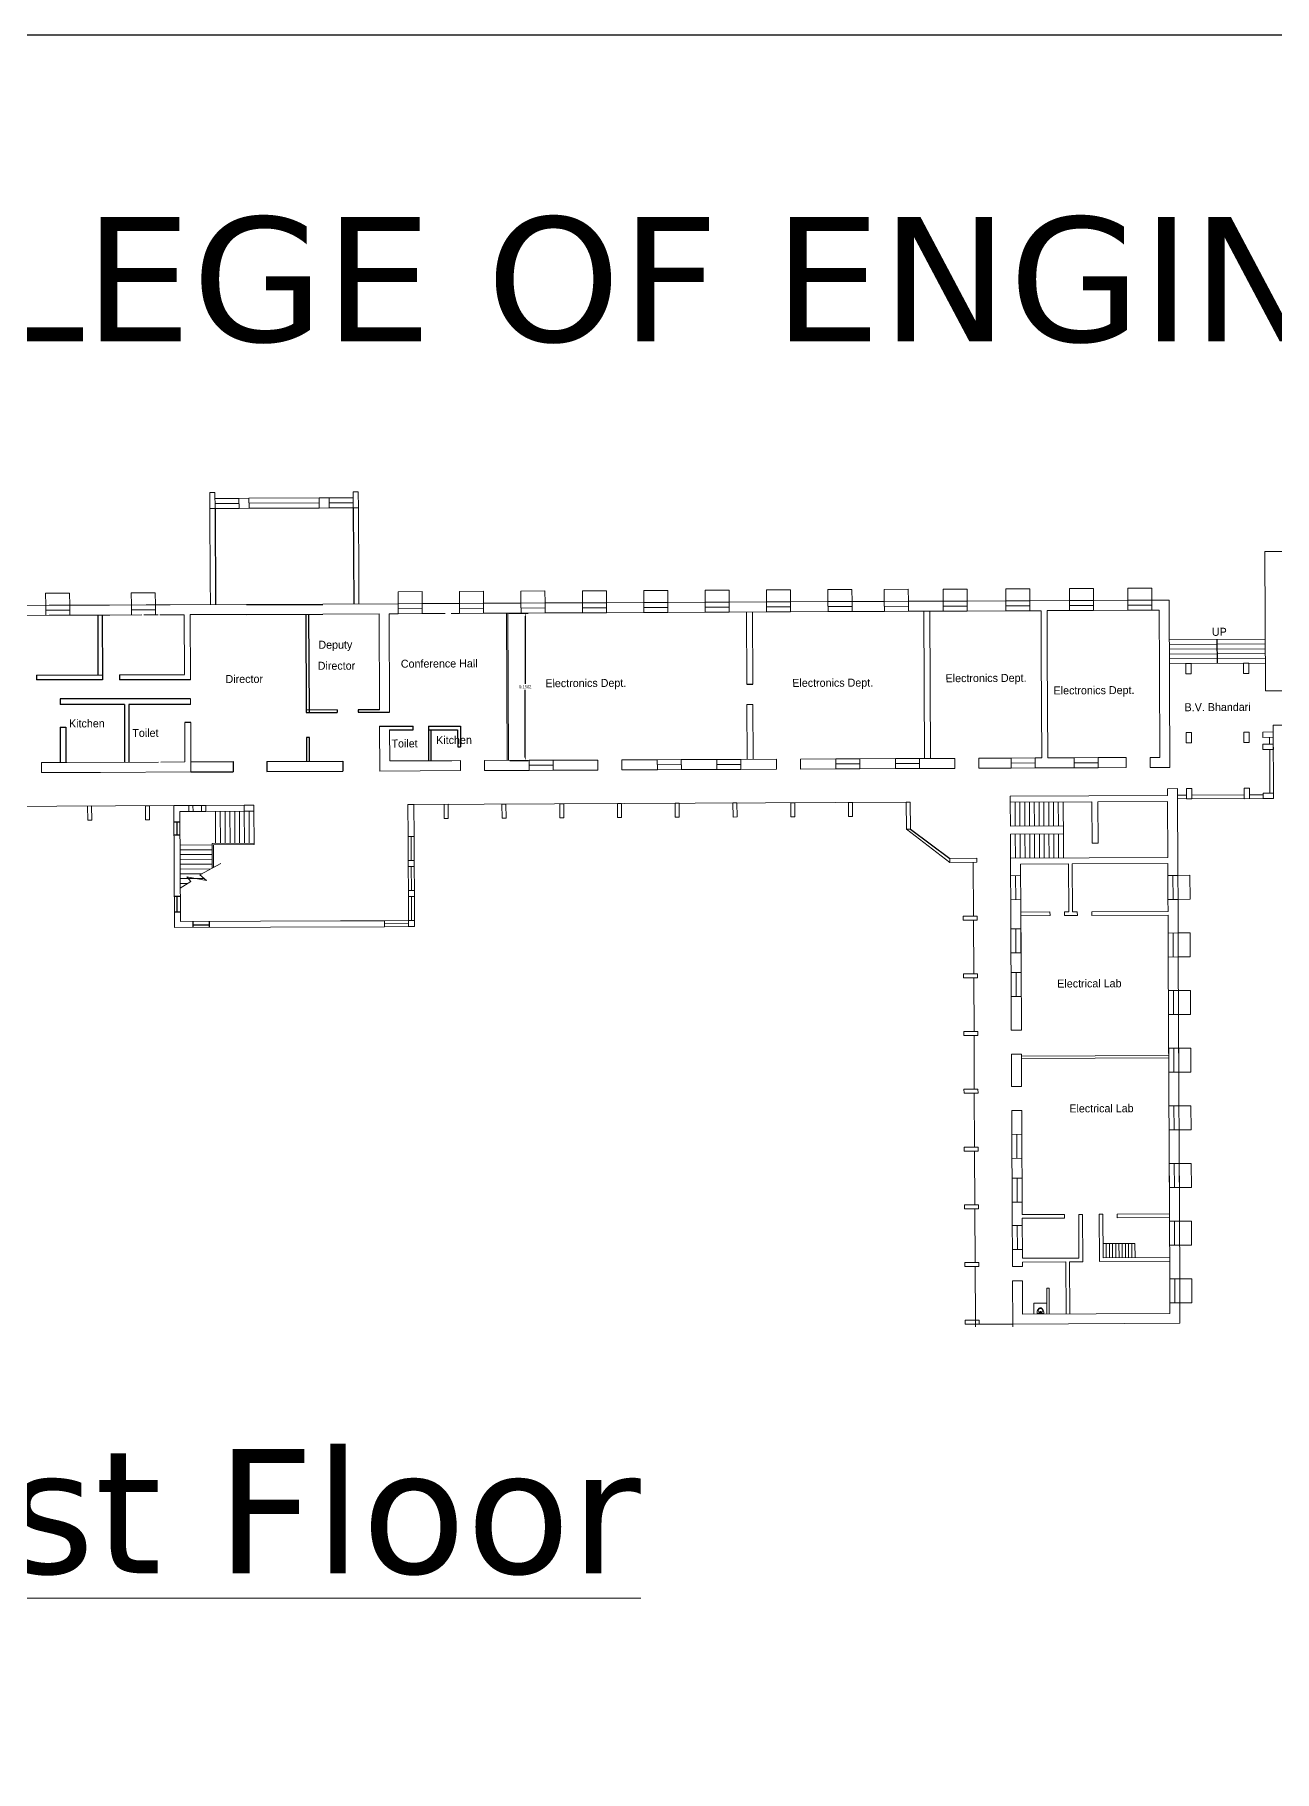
# Model space of a CAD drawing. Header units: inches. Extents: x -40 to 263, y -17 to 199.
# Drawn here: x 74.2 to 151.2, y 90.8 to 198.7 of the extents above; entities that cross this region are included whole.
import ezdxf

# ---------------------------------------------------------------- set-up
doc = ezdxf.new("R2010")
doc.units = ezdxf.units.IN
doc.header["$MEASUREMENT"] = 0
doc.layers.add('TEXT', color=7, linetype='Continuous', lineweight=15)
doc.layers.add('window', color=7, linetype='Continuous', lineweight=13)
doc.styles.add('LGL', font='')
doc.styles.get('LGL').set_extended_font_data('LithographLight')
doc.dimstyles.get("Standard").update_dxf_attribs({"dimtxt": 0.18, "dimasz": 0.18, "dimexe": 0.18, "dimexo": 0.0625, "dimgap": 0.09, "dimtad": 0, "dimtih": 1, "dimtoh": 1, "dimdec": 4, "dimzin": 0, "dimdsep": 46, "dimtxsty": 'Standard', "dimcen": 0.09, "dimadec": 0, "dimazin": 0, "dimtfac": 1, "dimtdec": 4, "dimtofl": 0, "dimtmove": 0, "dimatfit": 3, "dimfxl": 1, "dimtolj": 1, "dimtzin": 0, "dimarcsym": 0})

# ---------------------------------------------------------------- blocks, each defined once
blk = doc.blocks.new('urinal_p07')
blk.add_lwpolyline([(240, -40, -0.0613081), (220, -199, -0.0746389), (169, -321, -0.1069794), (84, -411, -0.1515369), (0, -437, -0.1515369), (-84, -411, -0.1069794), (-169, -321, -0.0746389), (-220, -199, -0.0613081), (-240, -40)], format="xyb", close=True)
for centre, radius in [((0, -228), 159), ((0, -139), 40)]:
    blk.add_circle(centre, radius)
blk = doc.blocks.new('*D23')
at = {"color": 0, "lineweight": -2, "transparency": 16777216}
for p, q in [((103.67, 162.73), (104.87, 162.73)), ((104.69, 162.55), (104.69, 158.33)), ((104.69, 153.76), (104.69, 157.97)), ((103.72, 153.58), (104.87, 153.58))]:
    blk.add_line(p, q, dxfattribs=at)
at = {"color": 0, "transparency": 16777216}
for points in [[(104.66, 162.55), (104.72, 162.55), (104.69, 162.73)], [(104.66, 153.76), (104.72, 153.76), (104.69, 153.58)]]:
    blk.add_solid(points, dxfattribs=at)
at = {"layer": 'Defpoints', "color": 0, "transparency": 16777216}
for p in [(103.61, 162.73), (103.65, 153.58), (104.69, 153.58)]:
    blk.add_point(p, dxfattribs=at)
at = {"color": 0, "transparency": 16777216, "insert": (104.69, 158.15), "char_height": 0.18, "attachment_point": 5}
blk.add_mtext('\\A1;9.1502', dxfattribs=at)

msp = doc.modelspace()

# ---------------------------------------------------------------- linework, layer by layer
for p, q in [((85.41191, 169.23098), (85.43984, 163.26348)), ((94.00014, 169.27118), (94.02807, 163.30368)), ((87.35939, 163.27247), (92.10863, 163.27247)), ((78.12218, 162.6076), (78.1396, 158.88463)), ((78.3934, 162.60887), (78.42946, 158.58099)), ((87.3623, 162.65085), (92.11144, 162.67308)), ((91.05458, 162.66814), (91.08321, 156.55142)), ((91.27363, 156.55231), (91.245, 162.66903)), ((74.32302, 158.86676), (78.42673, 158.88597)), ((74.32302, 158.86676), (74.32302, 158.58099)), ((79.46842, 158.89085), (83.51328, 158.90978)), ((79.46842, 158.89085), (79.46842, 158.58099)), ((78.42946, 158.58099), (74.32302, 158.58099)), ((83.8878, 158.58099), (79.46842, 158.58099)), ((118.45553, 158.32067), (118.82851, 158.32067)), ((83.89328, 157.40938), (75.78499, 157.40938)), ((75.78499, 157.40938), (75.78499, 157.06146)), ((79.79364, 157.06146), (75.78499, 157.06146)), ((79.79364, 157.06146), (79.79364, 153.46506)), ((83.89491, 157.06146), (80.04852, 157.06146)), ((80.04852, 157.06146), (80.04852, 153.46625)), ((92.99952, 156.71675), (91.08248, 156.70778)), ((91.08321, 156.55142), (93.00026, 156.56039)), ((92.99952, 156.71675), (93.00026, 156.56039)), ((95.63281, 156.72908), (94.30776, 156.72288)), ((94.30776, 156.72288), (94.30849, 156.56652)), ((94.30849, 156.56652), (96.25516, 156.57563)), ((75.78499, 155.64921), (76.13256, 155.64921)), ((75.78499, 155.64921), (75.78499, 153.44629)), ((76.13256, 155.64921), (76.13256, 153.44825)), ((83.90022, 155.92703), (83.52724, 155.92703)), ((95.63761, 155.70297), (97.7234, 155.70418)), ((96.26032, 155.47299), (97.7234, 155.47777)), ((97.7234, 155.47777), (97.7234, 155.70418)), ((98.66549, 155.70472), (100.66209, 155.70588)), ((98.66549, 155.70472), (98.67289, 153.55343)), ((98.66626, 155.48085), (100.48411, 155.48678)), ((98.81133, 155.48132), (98.82035, 153.55412)), ((100.48411, 155.48678), (100.50192, 154.42486)), ((100.66209, 155.70588), (100.66627, 154.42486)), ((91.28086, 155.00767), (91.09044, 155.00677)), ((91.09044, 155.00677), (91.09736, 153.52929)), ((91.28778, 153.53018), (91.28086, 155.00767)), ((100.50192, 154.42486), (100.66627, 154.42486)), ((83.9116, 153.49565), (86.53126, 153.50791)), ((86.53126, 153.50791), (86.53422, 152.87498)), ((88.63256, 153.51775), (93.35352, 153.53985)), ((88.63256, 153.51775), (88.63553, 152.88481)), ((93.35352, 153.53985), (93.35649, 152.90691)), ((83.91457, 152.86272), (86.53422, 152.87498)), ((88.63553, 152.88481), (93.35649, 152.90691)), ((82.85893, 149.75146), (83.23191, 149.75146)), ((82.8627, 148.94584), (83.23568, 148.94584)), ((83.041, 149.75146), (83.041, 148.94584)), ((128.61285, 149.30923), (131.07494, 147.48881)), ((82.88049, 145.14708), (83.25346, 145.14708)), ((83.041, 145.14708), (83.041, 144.16547)), ((82.88508, 144.16547), (83.25806, 144.16547)), ((84.0264, 143.56368), (84.0264, 143.1907)), ((85.04106, 143.56843), (85.04106, 143.19545)), ((84.0264, 143.36155), (85.04106, 143.36155))]:
    msp.add_line(p, q)
msp.add_lwpolyline([(-39.55518, 198.66799), (262.71196, 198.66799), (262.71196, -17.13248), (-39.55518, -17.13248)], close=True)
at = {"layer": 'window'}
for p, q in [((85.08899, 170.22408), (85.40726, 170.22557)), ((85.08899, 170.22408), (85.09364, 169.22949)), ((85.40726, 170.22557), (85.41191, 169.23098)), ((86.90088, 169.85958), (85.409, 169.8526)), ((86.90233, 169.54877), (85.41046, 169.54179)), ((87.52249, 169.86249), (86.90088, 169.85958)), ((86.90088, 169.85958), (86.90379, 169.23797)), ((91.88374, 169.88291), (87.52249, 169.86249)), ((87.52249, 169.86249), (87.5254, 169.24088)), ((91.8852, 169.5721), (87.52395, 169.55168)), ((92.50536, 169.88582), (91.88374, 169.88291)), ((91.88374, 169.88291), (91.88665, 169.26129)), ((92.50536, 169.88582), (93.99723, 169.8928)), ((92.50536, 169.88582), (92.50827, 169.2642)), ((92.50681, 169.57501), (93.99869, 169.58199)), ((94.31375, 170.26726), (93.99549, 170.26577)), ((93.99549, 170.26577), (94.00014, 169.27118)), ((94.31375, 170.26726), (94.31841, 169.27267)), ((85.09364, 169.22949), (85.41191, 169.23098)), ((85.11459, 164.75387), (85.09364, 169.22949)), ((86.90379, 169.23797), (85.41191, 169.23098)), ((86.90379, 169.23797), (87.5254, 169.24088)), ((91.88665, 169.26129), (87.5254, 169.24088)), ((91.88665, 169.26129), (92.50827, 169.2642)), ((92.50827, 169.2642), (94.00014, 169.27118)), ((94.31841, 169.27267), (94.00014, 169.27118)), ((94.33936, 164.79705), (94.31841, 169.27267)), ((152.20942, 166.55984), (150.64222, 166.5525)), ((150.64222, 166.5525), (150.68272, 157.89962)), ((85.11459, 164.75387), (85.12158, 163.26199)), ((94.33936, 164.79705), (94.34634, 163.30517)), ((96.78929, 164.06256), (98.28117, 164.06954)), ((96.79279, 163.31662), (96.78929, 164.06256)), ((98.28466, 163.32361), (98.28117, 164.06954)), ((100.60415, 164.08042), (102.09603, 164.0874)), ((100.60765, 163.33448), (100.60415, 164.08042)), ((102.09952, 163.34146), (102.09603, 164.0874)), ((104.41901, 164.09828), (105.91089, 164.10526)), ((104.42251, 163.35234), (104.41901, 164.09828)), ((105.91438, 163.35932), (105.91089, 164.10526)), ((108.23387, 164.11613), (109.72575, 164.12312)), ((108.23737, 163.37019), (108.23387, 164.11613)), ((109.72924, 163.37718), (109.72575, 164.12312)), ((112.04873, 164.13399), (113.54061, 164.14097)), ((112.05223, 163.38805), (112.04873, 164.13399)), ((113.5441, 163.39503), (113.54061, 164.14097)), ((115.8636, 164.15185), (117.35547, 164.15883)), ((115.86709, 163.40591), (115.8636, 164.15185)), ((117.35896, 163.41289), (117.35547, 164.15883)), ((119.67846, 164.1697), (121.17033, 164.17669)), ((119.68195, 163.42376), (119.67846, 164.1697)), ((121.17382, 163.43075), (121.17033, 164.17669)), ((123.49332, 164.18756), (124.98519, 164.19454)), ((123.49681, 163.44162), (123.49332, 164.18756)), ((124.98868, 163.4486), (124.98519, 164.19454)), ((126.99346, 164.20394), (128.48534, 164.21093)), ((126.99695, 163.458), (126.99346, 164.20394)), ((128.48883, 163.46499), (128.48534, 164.21093)), ((130.64348, 164.22103), (132.13536, 164.22801)), ((130.64698, 163.47509), (130.64348, 164.22103)), ((132.13885, 163.48207), (132.13536, 164.22801)), ((134.54003, 164.23927), (136.03191, 164.24625)), ((134.54352, 163.49333), (134.54003, 164.23927)), ((136.0354, 163.50031), (136.03191, 164.24625)), ((138.49642, 164.25779), (139.9883, 164.26477)), ((138.49991, 163.51185), (138.49642, 164.25779)), ((139.99179, 163.51883), (139.9883, 164.26477)), ((142.12414, 164.27477), (143.61601, 164.28175)), ((142.12763, 163.52883), (142.12414, 164.27477)), ((143.6195, 163.53581), (143.61601, 164.28175)), ((73.61878, 163.20815), (75.11065, 163.21513)), ((74.88886, 163.96005), (76.38073, 163.96703)), ((74.89235, 163.21411), (74.88886, 163.96005)), ((74.89235, 163.21411), (74.89526, 162.5925)), ((77.37333, 163.22572), (75.11065, 163.21513)), ((76.38422, 163.22109), (76.38073, 163.96703)), ((76.38713, 162.59948), (76.38422, 163.22109)), ((77.37333, 163.22572), (78.86521, 163.23271)), ((81.12788, 163.2433), (78.86521, 163.23271)), ((80.21048, 163.98496), (81.70235, 163.99194)), ((80.21397, 163.23902), (80.21048, 163.98496)), ((80.21397, 163.23902), (80.21688, 162.61741)), ((81.7073, 162.9352), (80.21543, 162.92821)), ((81.12788, 163.2433), (82.61976, 163.25028)), ((81.70585, 163.246), (81.70235, 163.99194)), ((81.70876, 162.62439), (81.70585, 163.246)), ((87.35939, 163.27247), (82.61976, 163.25028)), ((96.79279, 163.31662), (92.10853, 163.2947)), ((96.79279, 163.31662), (98.28466, 163.32361)), ((96.79279, 163.31662), (96.79569, 162.69501)), ((98.28612, 163.0128), (96.79424, 163.00582)), ((100.60765, 163.33448), (98.28466, 163.32361)), ((98.28757, 162.70199), (98.28466, 163.32361)), ((100.60765, 163.33448), (102.09952, 163.34146)), ((100.60765, 163.33448), (100.61056, 162.71287)), ((102.10098, 163.03066), (100.6091, 163.02367)), ((104.42251, 163.35234), (102.09952, 163.34146)), ((102.10243, 162.71985), (102.09952, 163.34146)), ((104.42251, 163.35234), (105.91438, 163.35932)), ((104.42251, 163.35234), (104.42542, 162.73072)), ((105.91584, 163.04851), (104.42396, 163.04153)), ((108.23737, 163.37019), (105.91438, 163.35932)), ((105.91729, 162.73771), (105.91438, 163.35932)), ((108.23737, 163.37019), (109.72924, 163.37718)), ((108.23737, 163.37019), (108.24028, 162.74858)), ((109.7307, 163.06637), (108.23882, 163.05939)), ((112.05223, 163.38805), (109.72924, 163.37718)), ((109.73215, 162.75556), (109.72924, 163.37718)), ((112.05223, 163.38805), (113.5441, 163.39503)), ((112.05223, 163.38805), (112.05514, 162.76644)), ((113.54556, 163.08423), (112.05368, 163.07724)), ((115.86709, 163.40591), (113.5441, 163.39503)), ((113.54701, 162.77342), (113.5441, 163.39503)), ((115.86709, 163.40591), (117.35896, 163.41289)), ((115.86709, 163.40591), (115.87, 162.78429)), ((117.36042, 163.10208), (115.86854, 163.0951)), ((119.68195, 163.42376), (117.35896, 163.41289)), ((117.36187, 162.79128), (117.35896, 163.41289)), ((119.68195, 163.42376), (121.17382, 163.43075)), ((119.68195, 163.42376), (119.68486, 162.80215)), ((121.17528, 163.11994), (119.6834, 163.11296)), ((123.49681, 163.44162), (121.17382, 163.43075)), ((121.17673, 162.80913), (121.17382, 163.43075)), ((123.49681, 163.44162), (124.98868, 163.4486)), ((123.49681, 163.44162), (123.49972, 162.82001)), ((124.99014, 163.1378), (123.49826, 163.13081)), ((126.99695, 163.458), (124.98868, 163.4486)), ((124.99159, 162.82699), (124.98868, 163.4486)), ((126.99695, 163.458), (128.48883, 163.46499)), ((126.99695, 163.458), (126.99986, 162.83639)), ((128.49028, 163.15418), (126.99841, 163.1472)), ((130.64698, 163.47509), (128.48883, 163.46499)), ((128.48883, 163.46499), (128.49174, 162.84337)), ((130.64698, 163.47509), (132.13885, 163.48207)), ((130.64698, 163.47509), (130.64989, 162.85348)), ((132.14031, 163.17127), (130.64843, 163.16428)), ((134.54352, 163.49333), (132.13885, 163.48207)), ((132.13885, 163.48207), (132.14176, 162.86046)), ((134.54352, 163.49333), (136.0354, 163.50031)), ((134.54352, 163.49333), (134.54643, 162.87171)), ((136.03685, 163.18951), (134.54498, 163.18252)), ((138.49991, 163.51185), (135.93173, 163.49983)), ((136.0354, 163.50031), (136.03831, 162.8787)), ((138.49991, 163.51185), (139.99179, 163.51883)), ((138.49991, 163.51185), (138.50282, 162.89023)), ((139.99324, 163.20802), (138.50137, 163.20104)), ((142.12763, 163.52883), (139.99179, 163.51883)), ((142.12763, 163.52883), (139.99179, 163.51883)), ((139.99179, 163.51883), (139.9947, 162.89722)), ((142.12763, 163.52883), (143.6195, 163.53581)), ((142.12763, 163.52883), (142.13054, 162.90721)), ((143.62096, 163.22501), (142.12908, 163.21802)), ((144.68868, 163.54082), (143.6195, 163.53581)), ((143.6195, 163.53581), (143.62241, 162.9142)), ((144.68868, 163.54082), (144.73733, 153.14742)), ((73.62169, 162.58654), (75.11356, 162.59352)), ((76.38568, 162.91029), (74.8938, 162.9033)), ((76.1608, 162.59842), (75.11356, 162.59352)), ((77.37624, 162.60411), (76.1608, 162.59842)), ((77.37624, 162.60411), (78.86812, 162.61109)), ((80.85652, 162.6204), (78.86812, 162.61109)), ((81.13079, 162.62168), (80.98806, 162.62102)), ((81.13079, 162.62168), (81.87673, 162.62518)), ((81.98879, 162.6257), (82.62267, 162.62867)), ((83.49586, 162.63275), (82.62267, 162.62867)), ((83.49586, 162.63275), (83.51328, 158.90978)), ((87.3623, 162.65085), (83.86883, 162.6345)), ((83.86883, 162.6345), (83.8878, 158.58099)), ((95.60491, 162.68944), (92.11144, 162.67308)), ((95.60491, 162.68944), (95.63281, 156.72908)), ((96.79569, 162.69501), (96.22653, 162.69234)), ((96.22653, 162.69234), (96.25446, 156.72484)), ((96.79569, 162.69501), (98.28757, 162.70199)), ((99.70757, 162.70864), (98.28757, 162.70199)), ((100.61056, 162.71287), (100.08054, 162.71038)), ((100.61056, 162.71287), (102.10243, 162.71985)), ((104.42542, 162.73072), (102.10243, 162.71985)), ((103.51185, 162.72645), (103.55468, 153.57628)), ((103.61131, 162.72691), (103.65414, 153.57674)), ((104.42542, 162.73072), (105.91729, 162.73771)), ((108.24028, 162.74858), (105.91729, 162.73771)), ((108.24028, 162.74858), (109.73215, 162.75556)), ((112.05514, 162.76644), (109.73215, 162.75556)), ((112.05514, 162.76644), (113.54701, 162.77342)), ((115.87, 162.78429), (113.54701, 162.77342)), ((115.87, 162.78429), (117.36187, 162.79128)), ((119.68486, 162.80215), (117.36187, 162.79128)), ((118.43458, 162.7963), (118.45553, 158.32067)), ((118.80755, 162.79804), (118.83025, 158.32067)), ((119.68486, 162.80215), (121.17673, 162.80913)), ((123.49972, 162.82001), (121.17673, 162.80913)), ((123.49972, 162.82001), (124.99159, 162.82699)), ((126.99986, 162.83639), (124.99159, 162.82699)), ((126.99986, 162.83639), (128.49174, 162.84337)), ((130.64989, 162.85348), (128.49174, 162.84337)), ((129.4496, 162.84786), (129.49243, 153.69769)), ((129.82257, 162.8496), (129.8654, 153.69943)), ((130.64989, 162.85348), (132.14176, 162.86046)), ((134.54643, 162.87171), (132.14176, 162.86046)), ((134.54643, 162.87171), (136.03831, 162.8787)), ((136.73492, 162.88196), (135.93464, 162.87821)), ((136.73492, 162.88196), (136.74796, 160.09712)), ((138.50282, 162.89023), (137.10789, 162.8837)), ((137.10789, 162.8837), (137.12093, 160.09887)), ((138.50282, 162.89023), (139.9947, 162.89722)), ((142.13054, 162.90721), (139.9947, 162.89722)), ((142.13054, 162.90721), (139.9947, 162.89722)), ((142.13054, 162.90721), (143.62241, 162.9142)), ((144.06998, 162.91629), (143.62241, 162.9142)), ((144.06998, 162.91629), (144.0872, 159.23633)), ((150.66768, 161.11213), (144.70018, 161.0842)), ((150.66908, 160.81375), (144.70158, 160.78582)), ((136.74796, 160.09712), (136.77775, 153.73179)), ((137.12093, 160.09887), (137.15072, 153.73354)), ((150.67048, 160.51538), (144.70297, 160.48745)), ((150.67187, 160.217), (144.70437, 160.18907)), ((150.67327, 159.91863), (144.70577, 159.8907)), ((144.0872, 159.23633), (144.11281, 153.76612)), ((150.67467, 159.62025), (144.70716, 159.59232)), ((152.76637, 157.90938), (150.68272, 157.89962)), ((83.89328, 157.40938), (83.89491, 157.06146)), ((96.25446, 156.72484), (96.25516, 156.57563)), ((118.46147, 157.05258), (118.83444, 157.05432)), ((118.46147, 157.05258), (118.47741, 153.64613)), ((118.83444, 157.05432), (118.85038, 153.64787)), ((83.52724, 155.92703), (83.53869, 153.48259)), ((83.90022, 155.92703), (83.91457, 152.86272)), ((95.63761, 155.70297), (95.65065, 152.91765)), ((96.25999, 155.47299), (96.26936, 153.54218)), ((176.60163, 155.88254), (151.16018, 155.76346)), ((151.16018, 155.76346), (151.18151, 151.20826)), ((150.93494, 155.01195), (150.93692, 154.58889)), ((76.20363, 153.44825), (74.62307, 153.44085)), ((74.62307, 153.44085), (74.62598, 152.81924)), ((74.62307, 153.44085), (74.62598, 152.81924)), ((81.89762, 153.4749), (76.20363, 153.44825)), ((83.53869, 153.48259), (82.04681, 153.4756)), ((100.12337, 153.56022), (96.26936, 153.54218)), ((100.66908, 153.56277), (100.12337, 153.56022)), ((100.66908, 153.56277), (100.67199, 152.94116)), ((104.93134, 153.58272), (102.16096, 153.56975)), ((102.16096, 153.56975), (102.16387, 152.94814)), ((104.93134, 153.58272), (106.42322, 153.5897)), ((104.93134, 153.58272), (104.93425, 152.96111)), ((104.9328, 153.27191), (106.42467, 153.2789)), ((109.1936, 153.60267), (106.42322, 153.5897)), ((106.42322, 153.5897), (106.42613, 152.96809)), ((109.1936, 153.60267), (109.19651, 152.98106)), ((112.8914, 153.61998), (110.68548, 153.60966)), ((110.68548, 153.60966), (110.68839, 152.98804)), ((112.8914, 153.61998), (114.38328, 153.62696)), ((112.8914, 153.61998), (112.89431, 152.99837)), ((112.89286, 153.30917), (114.38473, 153.31616)), ((116.5892, 153.63729), (114.38328, 153.62696)), ((114.38328, 153.62696), (114.38619, 153.00535)), ((116.5892, 153.63729), (118.08108, 153.64427)), ((116.5892, 153.63729), (116.59211, 153.01568)), ((116.59066, 153.32648), (118.08253, 153.33347)), ((120.287, 153.6546), (118.08108, 153.64427)), ((118.08108, 153.64427), (118.08399, 153.02266)), ((120.287, 153.6546), (120.28991, 153.03298)), ((123.9848, 153.67191), (121.77888, 153.66158)), ((121.77888, 153.66158), (121.78179, 153.03997)), ((125.47668, 153.67889), (123.9848, 153.67191)), ((123.9848, 153.67191), (123.98771, 153.05029)), ((125.47813, 153.36808), (123.98626, 153.3611)), ((127.6826, 153.68922), (125.47668, 153.67889)), ((125.47668, 153.67889), (125.47959, 153.05728)), ((129.17448, 153.6962), (127.6826, 153.68922)), ((127.6826, 153.68922), (127.68551, 153.0676)), ((129.17593, 153.38539), (127.68406, 153.37841)), ((131.3804, 153.70653), (129.17448, 153.6962)), ((129.17448, 153.6962), (129.17739, 153.07458)), ((131.3804, 153.70653), (131.38331, 153.08491)), ((134.86936, 153.72286), (132.87228, 153.71351)), ((132.87228, 153.71351), (132.87519, 153.09189)), ((134.86936, 153.72286), (136.36124, 153.72984)), ((134.86936, 153.72286), (134.87227, 153.10124)), ((134.87082, 153.41205), (136.36269, 153.41903)), ((136.77775, 153.73179), (136.36124, 153.72984)), ((136.36124, 153.72984), (136.36415, 153.10822)), ((138.79178, 153.74122), (137.15072, 153.73354)), ((138.79178, 153.74122), (140.28366, 153.7482)), ((138.79178, 153.74122), (138.79469, 153.1196)), ((138.79324, 153.43041), (140.28511, 153.43739)), ((142.02418, 153.75635), (140.28366, 153.7482)), ((140.28366, 153.7482), (140.28657, 153.12659)), ((142.02418, 153.75635), (142.02709, 153.13473)), ((144.11281, 153.76612), (143.51606, 153.76333)), ((143.51606, 153.76333), (143.51897, 153.14172)), ((150.93848, 154.25618), (150.95119, 151.5399)), ((78.28728, 152.83638), (74.62598, 152.81924)), ((83.91457, 152.86272), (78.28728, 152.83638)), ((100.67199, 152.94116), (95.65065, 152.91765)), ((104.93425, 152.96111), (102.16387, 152.94814)), ((104.93425, 152.96111), (106.42613, 152.96809)), ((109.19651, 152.98106), (106.42613, 152.96809)), ((112.89431, 152.99837), (110.68839, 152.98804)), ((112.89431, 152.99837), (114.38619, 153.00535)), ((116.59211, 153.01568), (114.38619, 153.00535)), ((116.59211, 153.01568), (118.08399, 153.02266)), ((120.28991, 153.03298), (118.08399, 153.02266)), ((123.98771, 153.05029), (121.78179, 153.03997)), ((125.47959, 153.05728), (123.98771, 153.05029)), ((127.68551, 153.0676), (125.47959, 153.05728)), ((129.17739, 153.07458), (127.68551, 153.0676)), ((131.38331, 153.08491), (129.17739, 153.07458)), ((134.87227, 153.10124), (132.87519, 153.09189)), ((134.87227, 153.10124), (136.36415, 153.10822)), ((138.79469, 153.1196), (136.36415, 153.10822)), ((138.79469, 153.1196), (140.28657, 153.12659)), ((142.02709, 153.13473), (140.28657, 153.12659)), ((144.73733, 153.14742), (143.51897, 153.14172)), ((144.59132, 151.40618), (134.81953, 151.36044)), ((134.82128, 150.98747), (134.81953, 151.36044)), ((145.21099, 151.82484), (144.58937, 151.82193)), ((144.58937, 151.82193), (144.59132, 151.40618)), ((145.21099, 151.82484), (145.23621, 146.43617)), ((145.77038, 151.41169), (145.21293, 151.40909)), ((151.18151, 151.20826), (145.214, 151.18033)), ((149.35537, 151.42848), (146.10309, 151.41325)), ((150.53592, 151.434), (149.68808, 151.43003)), ((52.62977, 150.62761), (82.85417, 150.76908)), ((84.83841, 150.77837), (82.85417, 150.76908)), ((82.85417, 150.76908), (82.88967, 143.18538)), ((84.84015, 150.4054), (83.22888, 150.39786)), ((83.22888, 150.39786), (83.26089, 143.5601)), ((83.78551, 150.40046), (83.78377, 150.77343)), ((84.04499, 150.40168), (84.04324, 150.77465)), ((84.58067, 150.40419), (84.57893, 150.77715)), ((84.83841, 150.77837), (87.23034, 150.78957)), ((84.84015, 150.4054), (84.83841, 150.77837)), ((87.23208, 150.4166), (84.84015, 150.4054)), ((85.44183, 150.40822), (85.45114, 148.41905)), ((85.74021, 150.40961), (85.74952, 148.42045)), ((86.03858, 150.41101), (86.04789, 148.42184)), ((86.33696, 150.41241), (86.34627, 148.42324)), ((86.63533, 150.4138), (86.64464, 148.42464)), ((86.93371, 150.4152), (86.94302, 148.42603)), ((87.82709, 150.79236), (87.23034, 150.78957)), ((87.23208, 150.4166), (87.23034, 150.78957)), ((87.82883, 150.41939), (87.23208, 150.4166)), ((87.23208, 150.4166), (87.24139, 148.42743)), ((87.53046, 150.41799), (87.53977, 148.42883)), ((87.82883, 150.41939), (87.82709, 150.79236)), ((87.82883, 150.41939), (87.83815, 148.43022)), ((97.77292, 150.83891), (97.39996, 150.83717)), ((97.39996, 150.83717), (97.40922, 148.85759)), ((128.35637, 150.98207), (97.77292, 150.83891)), ((97.77292, 150.83891), (97.78219, 148.85933)), ((139.89366, 151.01121), (134.82128, 150.98747)), ((134.82128, 150.98747), (134.82826, 149.49559)), ((135.11965, 150.98886), (135.12664, 149.49699)), ((135.41803, 150.99026), (135.42501, 149.49838)), ((135.71641, 150.99166), (135.72339, 149.49978)), ((136.01478, 150.99305), (136.02176, 149.50118)), ((136.31316, 150.99445), (136.32014, 149.50257)), ((136.61153, 150.99585), (136.61851, 149.50397)), ((136.90991, 150.99724), (136.91689, 149.50537)), ((137.20828, 150.99864), (137.21526, 149.50676)), ((137.50666, 151.00004), (137.51364, 149.50816)), ((137.80503, 151.00143), (137.81201, 149.50956)), ((138.10341, 151.00283), (138.1054, 150.57778)), ((138.10606, 150.57778), (138.12235, 149.01367)), ((139.89366, 151.01121), (139.90576, 148.42529)), ((144.59306, 151.03321), (140.26663, 151.01296)), ((140.26663, 151.01296), (140.27873, 148.42704)), ((144.59306, 151.03321), (144.60936, 147.55216)), ((131.07611, 147.24017), (128.36421, 149.30806)), ((138.11039, 149.51095), (134.82764, 149.49559)), ((138.12235, 149.01367), (134.83757, 148.9983)), ((134.83757, 148.9983), (134.84456, 147.50642)), ((135.13595, 148.9997), (135.14293, 147.50782)), ((135.43432, 149.00109), (135.44131, 147.50922)), ((135.7327, 149.00249), (135.73968, 147.51061)), ((136.03107, 149.00389), (136.03806, 147.51201)), ((136.32945, 149.00528), (136.33643, 147.51341)), ((136.62782, 149.00668), (136.63481, 147.5148)), ((136.9262, 149.00808), (136.93318, 147.5162)), ((137.22457, 149.00947), (137.23156, 147.5176)), ((137.52295, 149.01087), (137.52993, 147.51899)), ((137.82132, 149.01227), (137.82831, 147.52039)), ((138.12235, 149.01367), (138.12668, 147.52179)), ((85.22778, 148.32935), (83.23861, 148.32003)), ((85.22917, 148.03097), (83.24001, 148.02166)), ((87.83815, 148.43022), (85.22736, 148.418)), ((85.22736, 148.418), (85.23457, 146.87939)), ((87.83854, 148.34571), (85.31227, 148.33389)), ((85.31227, 148.33389), (85.31886, 146.92547)), ((87.83815, 148.43022), (87.83854, 148.34571)), ((97.78219, 148.85933), (97.40922, 148.85759)), ((97.40927, 148.848), (97.41625, 147.35613)), ((97.59575, 148.84887), (97.60273, 147.357)), ((97.78224, 148.84975), (97.78922, 147.35787)), ((140.27873, 148.42704), (139.90576, 148.42529)), ((85.23057, 147.73259), (83.2414, 147.72328)), ((85.23197, 147.43422), (83.2428, 147.42491)), ((85.23336, 147.13584), (83.2442, 147.12653)), ((85.15721, 146.83711), (83.24559, 146.82816)), ((84.46368, 146.45798), (85.78247, 147.17891)), ((97.41625, 147.35613), (97.78922, 147.35787)), ((97.41625, 147.35613), (97.418, 146.98316)), ((97.79092, 146.99449), (97.41795, 146.99274)), ((97.418, 146.98316), (97.42498, 145.49128)), ((97.60448, 146.98403), (97.61146, 145.49215)), ((97.78922, 147.35787), (97.79096, 146.9849)), ((97.79096, 146.9849), (97.79795, 145.49303)), ((132.52136, 147.24693), (132.53699, 143.90762)), ((144.60936, 147.55216), (134.83757, 147.50642)), ((134.83757, 147.50642), (134.84269, 146.41419)), ((138.44469, 147.15033), (135.46093, 147.13636)), ((135.46093, 147.13636), (135.4643, 146.4171)), ((138.44469, 147.15033), (138.45865, 144.16658)), ((144.6111, 147.1792), (138.67344, 147.1514)), ((138.67344, 147.1514), (138.68741, 144.16765)), ((144.6111, 147.1792), (144.6146, 146.43326)), ((84.60667, 146.53615), (83.24699, 146.52978)), ((84.74, 146.23839), (83.24839, 146.23141)), ((83.72869, 145.93528), (83.24978, 145.93303)), ((83.25118, 145.63466), (83.91627, 146.05336)), ((83.65944, 146.33934), (84.88681, 146.12172)), ((83.91627, 146.05336), (83.65944, 146.33934)), ((84.88681, 146.12172), (84.46368, 146.45798)), ((135.4643, 146.4171), (134.84269, 146.41419)), ((134.84269, 146.41419), (134.84967, 144.92231)), ((135.15349, 146.41564), (135.16048, 144.92377)), ((135.4643, 146.4171), (135.47128, 144.92522)), ((145.23621, 146.43617), (144.6146, 146.43326)), ((144.6146, 146.43326), (144.62158, 144.94138)), ((144.9254, 146.43471), (144.93239, 144.94284)), ((145.23621, 146.43617), (145.98215, 146.43966)), ((145.23621, 146.43617), (145.24319, 144.94429)), ((145.98215, 146.43966), (145.98913, 144.94778)), ((97.42498, 145.49128), (97.79795, 145.49303)), ((97.42498, 145.49128), (97.42672, 145.11831)), ((97.42672, 145.11831), (97.79969, 145.12006)), ((97.42672, 145.11831), (97.43371, 143.62644)), ((97.61321, 145.11919), (97.62019, 143.62731)), ((97.79795, 145.49303), (97.79969, 145.12006)), ((97.79969, 145.12006), (97.80842, 143.25521)), ((135.47128, 144.92522), (134.84967, 144.92231)), ((134.84967, 144.92231), (134.88758, 136.82273)), ((135.47128, 144.92522), (135.5092, 136.82564)), ((145.24319, 144.94429), (144.62158, 144.94138)), ((144.62158, 144.94138), (144.62507, 144.19544)), ((145.24319, 144.94429), (145.98913, 144.94778)), ((145.24319, 144.94429), (145.25297, 142.8556)), ((93.20673, 143.60665), (83.26089, 143.5601)), ((95.94183, 143.61945), (93.20673, 143.60665)), ((95.94183, 143.61945), (97.43371, 143.62644)), ((95.94183, 143.61945), (95.94358, 143.24648)), ((97.43371, 143.62644), (97.80668, 143.62818)), ((97.43371, 143.62644), (97.43545, 143.25347)), ((97.80668, 143.62818), (97.80842, 143.25521)), ((132.53815, 143.65897), (132.55378, 140.31966)), ((137.28957, 144.16111), (135.4749, 144.15261)), ((137.29064, 143.93235), (135.47597, 143.92386)), ((137.28957, 144.16111), (137.29064, 143.93235)), ((138.45865, 144.16658), (138.1847, 144.1653)), ((138.1847, 144.1653), (138.18577, 143.93654)), ((138.98885, 143.9403), (138.18577, 143.93654)), ((138.98778, 144.16906), (138.68741, 144.16765)), ((138.98778, 144.16906), (138.98885, 143.9403)), ((144.62507, 144.19544), (139.88291, 144.17325)), ((139.88291, 144.17325), (139.88398, 143.94449)), ((144.62614, 143.96669), (139.88398, 143.94449)), ((144.62614, 143.96669), (144.63136, 142.85269)), ((88.85717, 143.21331), (82.88967, 143.18538)), ((95.94358, 143.24648), (88.85717, 143.21331)), ((95.94271, 143.43297), (97.43458, 143.43995)), ((97.43545, 143.25347), (95.94358, 143.24648)), ((97.43545, 143.25347), (97.80842, 143.25521)), ((135.47973, 143.12177), (134.85811, 143.11886)), ((134.86509, 141.62698), (134.85811, 143.11886)), ((135.1759, 141.62844), (135.16892, 143.12031)), ((135.48671, 141.62989), (135.47973, 143.12177)), ((145.25297, 142.8556), (144.63136, 142.85269)), ((144.63136, 142.85269), (144.63834, 141.36081)), ((144.94216, 142.85414), (144.94915, 141.36227)), ((145.25297, 142.8556), (145.99891, 142.85909)), ((145.25297, 142.8556), (145.25995, 141.36372)), ((145.99891, 142.85909), (146.00589, 141.36721)), ((135.48671, 141.62989), (134.86509, 141.62698)), ((145.25995, 141.36372), (144.63834, 141.36081)), ((144.63834, 141.36081), (144.73192, 121.36926)), ((145.25995, 141.36372), (146.00589, 141.36721)), ((145.25995, 141.36372), (145.35353, 121.37217)), ((135.49246, 140.40214), (134.87084, 140.39923)), ((134.87783, 138.90736), (134.87084, 140.39923)), ((135.18863, 138.90881), (135.18165, 140.40069)), ((135.49944, 138.91027), (135.49246, 140.40214)), ((132.55495, 140.07101), (132.57058, 136.7317)), ((145.26973, 139.27502), (144.64812, 139.27211)), ((144.64812, 139.27211), (144.6551, 137.78024)), ((144.95892, 139.27357), (144.96591, 137.78169)), ((145.26973, 139.27502), (146.01567, 139.27852)), ((145.26973, 139.27502), (145.27671, 137.78315)), ((146.01567, 139.27852), (146.02265, 137.78664)), ((135.49944, 138.91027), (134.87783, 138.90736)), ((145.27671, 137.78315), (144.6551, 137.78024)), ((145.27671, 137.78315), (146.02265, 137.78664)), ((132.57174, 136.48305), (132.58737, 133.14374)), ((135.5092, 136.82564), (134.88758, 136.82273)), ((135.51618, 135.33377), (134.89457, 135.33086)), ((134.89457, 135.33086), (134.90398, 133.31869)), ((135.51618, 135.33377), (135.5256, 133.3216)), ((144.66697, 135.24419), (135.5168, 135.20136)), ((144.66767, 135.095), (135.5175, 135.05217)), ((145.28649, 135.69445), (144.66488, 135.69154)), ((144.66488, 135.69154), (144.67186, 134.19967)), ((144.97568, 135.693), (144.98267, 134.20112)), ((145.28649, 135.69445), (146.03243, 135.69794)), ((145.28649, 135.69445), (145.29347, 134.20258)), ((146.03243, 135.69794), (146.03941, 134.20607)), ((145.29347, 134.20258), (144.67186, 134.19967)), ((145.29347, 134.20258), (146.03941, 134.20607)), ((132.58854, 132.89509), (132.60417, 129.55577)), ((135.5256, 133.3216), (134.90398, 133.31869)), ((135.53258, 131.82972), (134.91097, 131.82681)), ((134.91097, 131.82681), (134.91792, 130.34261)), ((135.53258, 131.82972), (135.53953, 130.34552)), ((145.30325, 132.11388), (144.68164, 132.11097)), ((144.68164, 132.11097), (144.68862, 130.6191)), ((144.99244, 132.11243), (144.99943, 130.62055)), ((145.30325, 132.11388), (146.04919, 132.11737)), ((145.30325, 132.11388), (145.31023, 130.622)), ((146.04919, 132.11737), (146.05617, 130.6255)), ((145.31023, 130.622), (144.68862, 130.6191)), ((145.31023, 130.622), (146.05617, 130.6255)), ((135.53953, 130.34552), (134.91792, 130.34261)), ((134.91792, 130.34261), (134.9249, 128.85073)), ((135.22872, 130.34406), (135.23571, 128.85219)), ((135.53953, 130.34552), (135.54651, 128.85364)), ((132.60533, 129.30713), (132.62096, 125.96781)), ((135.54651, 128.85364), (134.9249, 128.85073)), ((134.9249, 128.85073), (134.93065, 127.62298)), ((135.54651, 128.85364), (135.55226, 127.62589)), ((145.32001, 128.53331), (144.6984, 128.5304)), ((144.6984, 128.5304), (144.70538, 127.03852)), ((145.0092, 128.53185), (145.01619, 127.03998)), ((145.32001, 128.53331), (146.06595, 128.5368)), ((145.32001, 128.53331), (145.32699, 127.04143)), ((146.06595, 128.5368), (146.07293, 127.04492)), ((135.55226, 127.62589), (134.93065, 127.62298)), ((134.93065, 127.62298), (134.93763, 126.13111)), ((135.24145, 127.62444), (135.24844, 126.13256)), ((135.55226, 127.62589), (135.55924, 126.13402)), ((145.32699, 127.04143), (144.70538, 127.03852)), ((145.32699, 127.04143), (146.07293, 127.04492)), ((132.62213, 125.71917), (132.63776, 122.37985)), ((135.55924, 126.13402), (134.93763, 126.13111)), ((134.93763, 126.13111), (134.94442, 124.68116)), ((135.55924, 126.13402), (135.56289, 125.35498)), ((138.18336, 125.36725), (135.56289, 125.35498)), ((138.18336, 125.36725), (138.18443, 125.1385)), ((139.30724, 125.37251), (139.07849, 125.37144)), ((139.07849, 125.37144), (139.0912, 122.65623)), ((139.30724, 125.37251), (139.32102, 122.42854)), ((140.57248, 125.37843), (140.34373, 125.37736)), ((140.34373, 125.37736), (140.35751, 122.43339)), ((140.57248, 125.37843), (140.58519, 122.66322)), ((144.71306, 125.39781), (141.46761, 125.38262)), ((141.46761, 125.38262), (141.46868, 125.15387)), ((144.71413, 125.16906), (141.46868, 125.15387)), ((135.56603, 124.68407), (134.94442, 124.68116)), ((134.94442, 124.68116), (134.9514, 123.18929)), ((135.25522, 124.68262), (135.26221, 123.19074)), ((138.18443, 125.1385), (135.56396, 125.12623)), ((135.56396, 125.12623), (135.56603, 124.68407)), ((135.56603, 124.68407), (135.57301, 123.1922)), ((145.33677, 124.95274), (144.71516, 124.94983)), ((144.71516, 124.94983), (144.72214, 123.45795)), ((145.02596, 124.95128), (145.03295, 123.45941)), ((145.33677, 124.95274), (146.08271, 124.95623)), ((145.33677, 124.95274), (145.34375, 123.46086)), ((146.08271, 124.95623), (146.08969, 123.46435)), ((135.57301, 123.1922), (134.9514, 123.18929)), ((134.9514, 123.18929), (134.95632, 122.13761)), ((135.57301, 123.1922), (135.5756, 122.63977)), ((142.57017, 123.56766), (140.581, 123.55834)), ((140.77992, 123.55928), (140.78411, 122.66415)), ((140.97884, 123.56021), (140.98303, 122.66508)), ((141.17775, 123.56114), (141.18194, 122.66601)), ((141.37667, 123.56207), (141.38086, 122.66694)), ((141.57559, 123.563), (141.57978, 122.66788)), ((141.7745, 123.56393), (141.77869, 122.66881)), ((141.97342, 123.56486), (141.97761, 122.66974)), ((142.17234, 123.56579), (142.17653, 122.67067)), ((142.37125, 123.56672), (142.37544, 122.6716)), ((142.57017, 123.56766), (142.57436, 122.67253)), ((145.34375, 123.46086), (144.72214, 123.45795)), ((145.34375, 123.46086), (146.08969, 123.46435)), ((132.63892, 122.13121), (132.65455, 118.79189)), ((135.57794, 122.14052), (134.95632, 122.13761)), ((139.0912, 122.65623), (135.5756, 122.63977)), ((138.28194, 122.42368), (135.57667, 122.41102)), ((135.57667, 122.41102), (135.57794, 122.14052)), ((138.28194, 122.42368), (138.29707, 119.19128)), ((139.32102, 122.42854), (138.51069, 122.42475)), ((138.51069, 122.42475), (138.52582, 119.19235)), ((144.72684, 122.45385), (140.35751, 122.43339)), ((144.72577, 122.6826), (140.58519, 122.66322)), ((135.58213, 121.2454), (134.96051, 121.24249)), ((134.96051, 121.24249), (134.9731, 118.5541)), ((135.58213, 121.2454), (135.5918, 119.17862)), ((145.35353, 121.37217), (144.73192, 121.36926)), ((144.73192, 121.36926), (144.7389, 119.87738)), ((145.04272, 121.37071), (145.04971, 119.87883)), ((145.35353, 121.37217), (146.09947, 121.37566)), ((145.35353, 121.37217), (145.36051, 119.88029)), ((146.09947, 121.37566), (146.10645, 119.88378)), ((136.28769, 119.85083), (137.09578, 119.85462)), ((136.29082, 119.18189), (136.28769, 119.85083)), ((137.24057, 120.79569), (137.09138, 120.79499)), ((137.09891, 119.18567), (137.09138, 120.79499)), ((137.2481, 119.18637), (137.24057, 120.79569)), ((145.36051, 119.88029), (144.7389, 119.87738)), ((144.7389, 119.87738), (144.74197, 119.22145)), ((145.36051, 119.88029), (146.10645, 119.88378)), ((145.36051, 119.88029), (145.36649, 118.60275)), ((132.65455, 118.79189), (132.65651, 118.37417)), ((144.74197, 119.22145), (135.5918, 119.17862)), ((134.9731, 118.5541), (132.65572, 118.54325)), ((145.36649, 118.60275), (134.9731, 118.5541)), ((134.9731, 118.5541), (134.97389, 118.38502))]:
    msp.add_line(p, q, dxfattribs=at)
for points in [[(145.73206, 159.59712), (146.06477, 159.59868), (146.06779, 158.95417), (145.73508, 158.95261)], [(149.64977, 159.61546), (149.31706, 159.6139), (149.32007, 158.96939), (149.65278, 158.97095)], [(145.75208, 155.32041), (146.08479, 155.32197), (146.08781, 154.67746), (145.7551, 154.6759)], [(149.66979, 155.33875), (149.33708, 155.33719), (149.34009, 154.69268), (149.6728, 154.69424)], [(151.1637, 155.01302), (151.16214, 155.34573), (150.51763, 155.34271), (150.51919, 155.01)], [(151.16723, 154.25725), (151.16568, 154.58996), (150.52117, 154.58695), (150.52272, 154.25424)], [(145.76843, 151.82745), (146.10114, 151.82901), (146.10416, 151.1845), (145.77145, 151.18294)], [(149.68614, 151.84579), (149.35343, 151.84423), (149.35644, 151.19972), (149.68915, 151.20128)], [(151.18151, 151.20826), (151.17995, 151.54097), (150.53544, 151.53796), (150.537, 151.20525)], [(77.74957, 149.87491), (77.74549, 150.74517), (77.49685, 150.744), (77.50092, 149.87374)], [(81.33753, 149.8917), (81.33345, 150.76196), (81.08481, 150.7608), (81.08888, 149.89054)], [(99.65676, 149.97745), (99.65269, 150.84771), (99.90133, 150.84888), (99.90541, 149.97862)], [(103.24472, 149.99425), (103.24065, 150.86451), (103.48929, 150.86567), (103.49337, 149.99541)], [(106.83268, 150.01104), (106.82861, 150.8813), (107.07725, 150.88247), (107.08133, 150.01221)], [(110.42064, 150.02784), (110.41657, 150.8981), (110.66521, 150.89926), (110.66929, 150.029)], [(114.0086, 150.04463), (114.00453, 150.91489), (114.25317, 150.91606), (114.25725, 150.04579)], [(117.59656, 150.06143), (117.59249, 150.93169), (117.84113, 150.93285), (117.84521, 150.06259)], [(121.18452, 150.07822), (121.18045, 150.94848), (121.4291, 150.94964), (121.43317, 150.07938)], [(124.77248, 150.09502), (124.76841, 150.96528), (125.01706, 150.96644), (125.02113, 150.09618)], [(128.36421, 149.30806), (128.35637, 150.98207), (128.60502, 150.98323), (128.61285, 149.30923)], [(131.07494, 147.48881), (132.74895, 147.49665), (132.75011, 147.248), (131.07611, 147.24017)], [(131.89548, 143.90461), (132.76574, 143.90869), (132.76691, 143.66004), (131.89665, 143.65597)], [(131.91228, 140.31665), (132.78254, 140.32073), (132.7837, 140.07208), (131.91344, 140.06801)], [(131.92907, 136.72869), (132.79933, 136.73277), (132.8005, 136.48412), (131.93024, 136.48005)], [(131.94587, 133.14073), (132.81613, 133.14481), (132.81729, 132.89616), (131.94703, 132.89209)], [(131.96266, 129.55277), (132.83292, 129.55685), (132.83409, 129.3082), (131.96383, 129.30413)], [(131.97946, 125.96481), (132.84972, 125.96889), (132.85088, 125.72024), (131.98062, 125.71617)], [(131.99625, 122.37685), (132.86651, 122.38092), (132.86768, 122.13228), (131.99741, 122.12821)], [(132.01305, 118.78889), (132.88331, 118.79296), (132.88447, 118.54432), (132.01421, 118.54025)]]:
    msp.add_lwpolyline(points, close=True, dxfattribs=at)

# ---------------------------------------------------------------- block references
at = {"layer": 'window', "xscale": 0.0008802142099193785, "yscale": 0.0008802142099193785, "zscale": 0.0008802142099193785, "rotation": 180.2681908129599}
msp.add_blockref('urinal_p07', (136.69745, 119.18246), dxfattribs=at)

# ---------------------------------------------------------------- texts
at = {"layer": 'TEXT', "ltscale": 0.5, "char_height": 7.7343673, "attachment_point": 5}
for s, insert in [('{\\fSwis721 BT|b0|i0|c0|p34; \\fVerdana|b0|i0|c0|p34;WALCHAND  COLLEGE OF ENGINEERING,SANGLI .}', (110.45812, 182.86246)), ('{\\fVerdana|b0|i0|c0|p34;\\LFirst Floor}', (85.42866, 106.8585))]:
    msp.add_mtext(s, dxfattribs=dict(at, insert=insert))
at = {"layer": 'window', "attachment_point": 1, "rotation": 0.2681908, "style": 'LGL'}
for s, insert, char_height, width in [('Deputy', (91.83291, 161.01246), 0.497297, 8.4996388), ('UP', (147.34856, 161.8157), 0.497297, 5.2045296), ('Director', (91.792, 159.70446), 0.497297, 8.4996388), ('Conference Hall', (96.95644, 159.83495), 0.4972973, 8.4996388), ('Director', (86.0644, 158.88184), 0.497297, 8.4996388), ('Electronics Dept.', (105.93584, 158.62315), 0.4972973, 8.4996388), ('Electronics Dept.', (121.27731, 158.63955), 0.4972973, 8.4996388), ('Electronics Dept.', (130.80341, 158.93453), 0.4972973, 8.4996388), ('Electronics Dept.', (137.51135, 158.17465), 0.4972973, 8.4996388), ('B.V. Bhandari', (145.65119, 157.13027), 0.4972973, 8.4996388), ('Kitchen', (76.33974, 156.12018), 0.497297, 8.4996388), ('Toilet', (80.27395, 155.53055), 0.497297, 8.4996388), ('Toilet', (96.37417, 154.87574), 0.497297, 8.4996388), ('Kitchen', (99.15188, 155.08751), 0.497297, 8.4996388), ('Electrical Lab', (137.74079, 139.96086), 0.4972973, 8.4996388), ('Electrical Lab', (138.49144, 132.1991), 0.4972973, 8.4996388)]:
    msp.add_mtext(s, dxfattribs=dict(at, insert=insert, char_height=char_height, width=width))

# ---------------------------------------------------------------- dimensions: what is measured, and where the dimension line sits
dim = msp.add_linear_dim(base=(104.69404, 153.57674), p1=(103.61131, 162.72691), p2=(103.65414, 153.57674), angle=90, dimstyle='Standard')
dim.commit()
dim.dimension.update_dxf_attribs({"geometry": '*D23', "text_midpoint": (104.69404, 158.15183)})

# ---------------------------------------------------------------- leaders
at = {"layer": 'window'}
msp.add_leader([(147.69091, 159.60629), (147.68393, 161.09816)], dimstyle='Standard', override={"dimgap": 0.23, "dimtad": 0}, dxfattribs=at)

doc.saveas('drawing.dxf')
